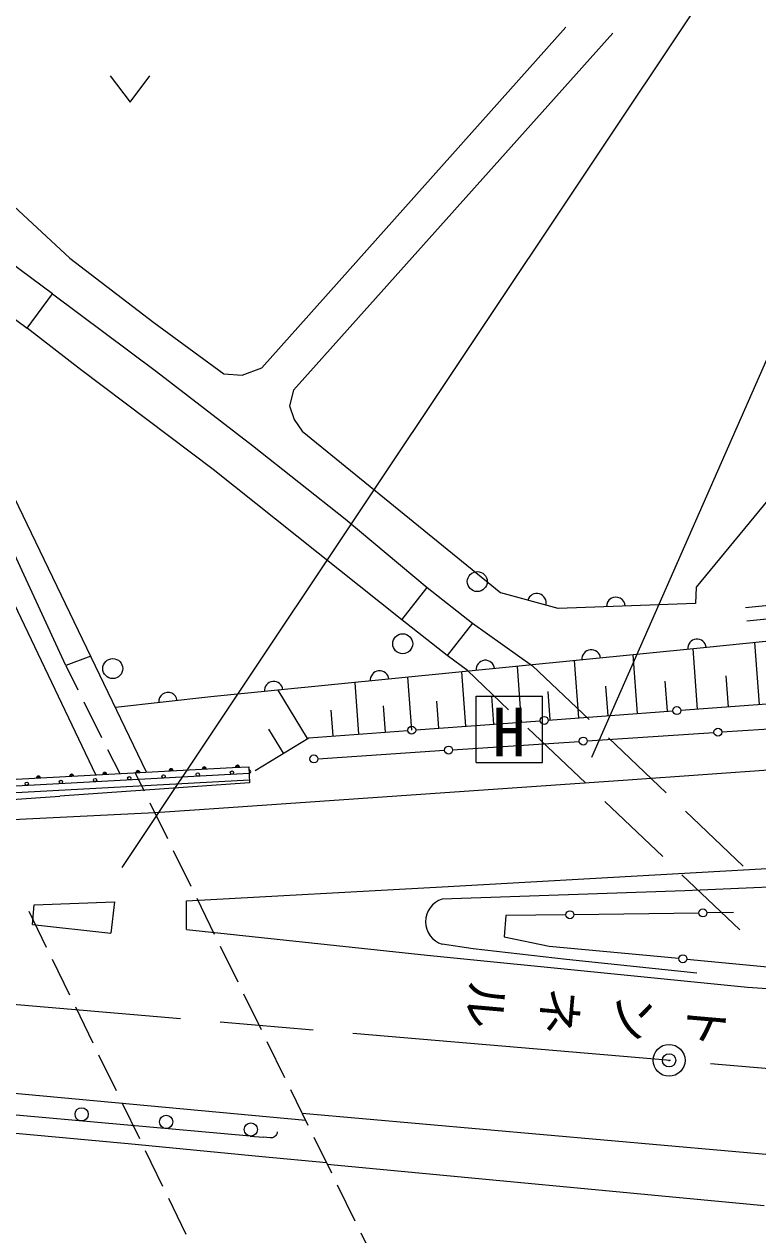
# Model space of a CAD drawing. Units: millimetres at full size, sheet at 1:1000; details may follow other scales. Extents: x 40000 to 680000, y 20000 to 380000.
# Drawn here: x 335367 to 362959, y 264526 to 310028 of the extents above; entities that cross this region are included whole.
import ezdxf
from ezdxf.enums import TextEntityAlignment as Align

# ---------------------------------------------------------------- set-up
doc = ezdxf.new("R2010")
doc.units = ezdxf.units.MM
doc.header["$LTSCALE"] = 1000
doc.header["$PDMODE"] = 32
doc.header["$PDSIZE"] = 500
doc.linetypes.add('CHAIN', pattern=[18.5, 12, -1.5, 3.5, -1.5])
for name, color, linetype, lineweight in [('M-BGD', 7, 'Continuous', 13), ('M-BMK', 2, 'CHAIN', 13), ('M-BMK-ROW', 30, 'Continuous', 13), ('M-BMK-SRVR', 3, 'Continuous', 13), ('M-STR-HTXT', 7, 'Continuous', 13)]:
    doc.layers.add(name, color=color, linetype=linetype, lineweight=lineweight)
doc.styles.add('ＭＳ ゴシック', font='')
doc.styles.get('ＭＳ ゴシック').set_extended_font_data('MS Gothic')

msp = doc.modelspace()

# ---------------------------------------------------------------- linework, layer by layer
at = {"layer": 'M-BGD'}
for p, q in [((338061, 281813), (323140, 313047)), ((338598, 308094), (339348, 307094)), ((339348, 307094), (340098, 308094)), ((339969, 281918), (330972, 300579)), ((352227, 287518), (354489, 285912)), ((363021, 284459), (362849, 286786)), ((352036, 285738), (351272, 286303)), ((358431, 284120), (358268, 286325)), ((360694, 284287), (360527, 286551)), ((336932, 285919), (337386, 285009)), ((354077, 283798), (353922, 285892)), ((356613, 283892), (354489, 285912)), ((356225, 283957), (356067, 286106)), ((349943, 283493), (349797, 285481)), ((351983, 283644), (351833, 285684)), ((352036, 285738), (353588, 284260)), ((359563, 284203), (359479, 285335)), ((361858, 284373), (361772, 285536)), ((346026, 283182), (344921, 284995)), ((347956, 283347), (347813, 285283)), ((355151, 283878), (355072, 284952)), ((357328, 284038), (357247, 285141)), ((337610, 284562), (338280, 283220)), ((348950, 283420), (348876, 284414)), ((350963, 283569), (350888, 284588)), ((352362, 284776), (354862, 284776)), ((352362, 282276), (352362, 284776)), ((353030, 283721), (352953, 284768)), ((354862, 282276), (354862, 284776)), ((360064, 284240), (364752, 284587)), ((346988, 283275), (346916, 284243)), ((355078, 283872), (359765, 284218)), ((345120, 282629), (344567, 283535)), ((346068, 283207), (349792, 283482)), ((350091, 283504), (354779, 283850)), ((354313, 283570), (356485, 281501)), ((361609, 283428), (366375, 283744)), ((344049, 281976), (346068, 283207)), ((351477, 282757), (356244, 283073)), ((356543, 283092), (361309, 283408)), ((359511, 281135), (357338, 283202)), ((338503, 282772), (338958, 281862)), ((346412, 282421), (351178, 282737)), ((343203, 282096), (343813, 282119)), ((343813, 282119), (343846, 281520)), ((352362, 282276), (354862, 282276)), ((329661, 281350), (343203, 282096)), ((343826, 281869), (329674, 281100)), ((339886, 281202), (339546, 281895)), ((343840, 281620), (329688, 280850)), ((343846, 281520), (336707, 281016)), ((328802, 280462), (336707, 281016)), ((340767, 279406), (340106, 280753)), ((357209, 280811), (359382, 278742)), ((362410, 278378), (360236, 280445)), ((341648, 277611), (340987, 278957)), ((360106, 278053), (362278, 275984)), ((342529, 275815), (341868, 277162)), ((336211, 275329), (335554, 276678)), ((335684, 276192), (335742, 276930)), ((335742, 276930), (338757, 277042)), ((338757, 277042), (338627, 275869)), ((353476, 276524), (353419, 275723)), ((355744, 276554), (353476, 276524)), ((360743, 276621), (356044, 276558)), ((362043, 276639), (361043, 276625)), ((335684, 276192), (338627, 275869)), ((343410, 274020), (342749, 275366)), ((353419, 275723), (355117, 275379)), ((355117, 275379), (359992, 274918)), ((337085, 273530), (336429, 274879)), ((360291, 274890), (363589, 274578)), ((344291, 272224), (343630, 273571)), ((337960, 271732), (337304, 273081)), ((345172, 270429), (344511, 271775)), ((338835, 269933), (338179, 271282)), ((334723, 269868), (345956, 268830)), ((346053, 268633), (345392, 269980)), ((343868, 268236), (327958, 269663)), ((339710, 268135), (339054, 269484)), ((324754, 269292), (339278, 267963)), ((345825, 269099), (364561, 267438)), ((343868, 268236), (344366, 268191)), ((346934, 266838), (346273, 268184)), ((339278, 267963), (344322, 267469)), ((340585, 266336), (339929, 267685)), ((344322, 267469), (346732, 267248)), ((346767, 267178), (363204, 265624)), ((347815, 265042), (347154, 266389)), ((341460, 264538), (340804, 265887)), ((348696, 263247), (348035, 264593))]:
    msp.add_line(p, q, dxfattribs=at)
for points in [[(328793, 312715), (327699, 310807), (327775, 310476), (333735, 304329), (337083, 301239), (340241, 298815), (342874, 296888), (343561, 296831), (344305, 297117), (355743, 309920)], [(351091, 277600), (368864, 278612), (375475, 279184), (381514, 280014), (388153, 281159), (394135, 282475), (398943, 283840), (402912, 285442), (405449, 286606), (408750, 288419), (411555, 290270), (414131, 292216), (416726, 294391), (419530, 297253), (423423, 301641), (426189, 305075), (430177, 310933)], [(340279, 280401), (341954, 280508), (358067, 281624), (372177, 282626), (379217, 283427), (385656, 284515), (390693, 285602), (395244, 286833), (398936, 288121), (402714, 289866), (406721, 292299), (411443, 295648), (415564, 299282), (418712, 302688), (421317, 306008), (424093, 310015)], [(357503, 309691), (345502, 296278), (345349, 295686), (345521, 295171), (345826, 294732), (353296, 288655)], [(336432, 299893), (340343, 296974), (343949, 294189), (347440, 291441), (350523, 288858)], [(369832, 300040), (367453, 296885), (363688, 292567), (360636, 288865), (360616, 288255)], [(349568, 287643), (342479, 293292), (337481, 297051), (335475, 298600)], [(337868, 286277), (336932, 285919), (332232, 296083), (332979, 296416)], [(362501, 288098), (391399, 290975), (397341, 292354), (401642, 293592), (405068, 294881)], [(362550, 287601), (391481, 290481), (397467, 291870), (401799, 293117), (405244, 294413)], [(404070, 293036), (398949, 291341), (393816, 290177), (389733, 289585), (377446, 288269), (360922, 286590), (342389, 284742), (338800, 284345)], [(360616, 288255), (355446, 288064), (353296, 288655)], [(302955, 279846), (306721, 279684), (313095, 279490), (315773, 279457), (319950, 279499), (325171, 279624), (330750, 279925), (333894, 280091), (340279, 280401)], [(341475, 276006), (350527, 275036), (357434, 274349), (362567, 273834), (366840, 273547), (371610, 273280), (378498, 272899), (384375, 272784), (390385, 272918), (397311, 273090), (404180, 273490), (412212, 274292), (420836, 275265), (433335, 277068), (449247, 279967)], [(341475, 276006), (341474, 277079), (351091, 277600)], [(365994, 277703), (360213, 277455), (351085, 277140)], [(360663, 274354), (355766, 274876), (352255, 275270), (351085, 275448)], [(344887, 268396), (344877, 268350), (344858, 268300), (344826, 268253), (344795, 268223), (344752, 268195), (344704, 268176), (344659, 268169), (344615, 268169), (344366, 268191)]]:
    msp.add_lwpolyline(points, dxfattribs=at)
for points in [[(333864, 299793), (335475, 298600), (336432, 299893), (334821, 301086)], [(351272, 286303), (349568, 287643), (350523, 288858), (352227, 287518)]]:
    msp.add_lwpolyline(points, close=True, dxfattribs=at)
for centre, radius in [((354928, 283861), 150), ((359915, 284229), 150), ((349942, 283493), 150), ((361459, 283418), 150), ((356393, 283083), 150), ((351328, 282747), 150), ((346262, 282411), 150), ((338034, 281617), 62.5), ((339320, 281687), 62.5), ((340607, 281757), 62.5), ((341893, 281827), 62.5), ((343180, 281897), 62.5), ((335460, 281477), 62.5), ((336747, 281547), 62.5), ((355894, 276556), 150), ((360893, 276623), 150), ((360141, 274904), 150), ((337527, 269054), 249), ((340709, 268769), 249), ((343890, 268484), 249)]:
    msp.add_circle(centre, radius, dxfattribs=at)
for centre, radius, start, end in [((354650, 288283), 350, 344.6159, 164.6159), ((357618, 288144), 350, 2.1133, 182.1133), ((360673, 286565), 350, 5.6936, 185.6935), ((356693, 286168), 350, 5.6936, 185.6935), ((352713, 285771), 350, 5.6936, 185.6935), ((344752, 284978), 350, 5.6936, 185.6935), ((348732, 285375), 350, 5.6936, 185.6935), ((340774, 284563), 350, 6.3206, 186.3206), ((343390, 282103), 75, 2.1229, 182.1229), ((343390, 282103), 37.5, 2.1229, 182.1229), ((335901, 281694), 75, 3.1567, 183.1567), ((335901, 281694), 37.5, 3.1567, 183.1567), ((337149, 281763), 75, 3.1567, 183.1567), ((337149, 281763), 37.5, 3.1567, 183.1567), ((338397, 281831), 75, 3.1567, 183.1567), ((338397, 281831), 37.5, 3.1567, 183.1567), ((339646, 281900), 75, 3.1567, 183.1567), ((339646, 281900), 37.5, 3.1567, 183.1567), ((340894, 281969), 75, 3.1567, 183.1567), ((340894, 281969), 37.5, 3.1567, 183.1567), ((342142, 282038), 75, 3.1567, 183.1567), ((342142, 282038), 37.5, 3.1567, 183.1567), ((343823, 281932), 62.5, 273.1122, 93.1122), ((351347, 276294), 886, 107.2133, 252.7868)]:
    msp.add_arc(centre, radius, start, end, dxfattribs=at)
at = {"layer": 'M-BMK'}
msp.add_line((378115, 269512), (309885, 275308), dxfattribs=at)
at = {"layer": 'M-BMK-ROW'}
for centre in [(352408, 289079), (349603, 286742), (338698, 285808)]:
    msp.add_circle(centre, 375, dxfattribs=at)
at = {"layer": 'M-BMK-SRVR'}
msp.add_circle((359621, 271083), 600, dxfattribs=at)
msp.add_point((359621, 271083), dxfattribs=at)
at = {"layer": 'M-STR-HTXT'}
for p, q in [((362615, 313665), (339034, 278332)), ((366523, 304797), (356709, 282460))]:
    msp.add_line(p, q, dxfattribs=at)

# ---------------------------------------------------------------- texts
at = {"layer": 'M-BGD', "style": 'ＭＳ ゴシック'}
msp.add_text('H', height=1833, dxfattribs=at).set_placement((353601, 283423), align=Align.MIDDLE_CENTER)
for s, p in [('ル', (352729, 273172)), ('ネ', (355502, 272920)), ('ン', (358284, 272667)), ('ト', (361003, 272420))]:
    msp.add_text(s, height=1320, rotation=265.017, dxfattribs=at).set_placement(p, align=Align.MIDDLE_CENTER)

doc.saveas('drawing.dxf')
